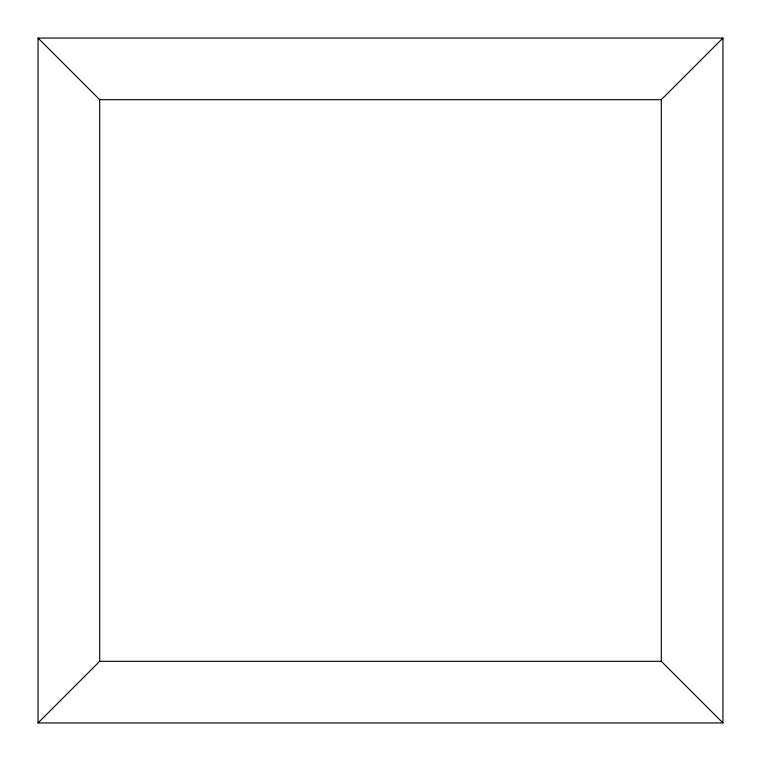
<?xml version="1.0" encoding="UTF-8"?>
<svg xmlns="http://www.w3.org/2000/svg" width="761" height="761" viewBox="0 0 761 761"><rect width="100%" height="100%" fill="white"/><g stroke="black" fill="none" stroke-linecap="round" stroke-linejoin="round"><path stroke-width="1.14" d="M38.05 722.95L99.691 661.309L661.309 661.309L722.95 722.95L38.05 722.95L38.05 38.05L722.95 38.05L722.95 722.95M38.05 38.05L99.691 99.691L661.309 99.691L722.95 38.05M661.309 99.691L661.309 661.309M99.691 99.691L99.691 661.309"/></g></svg>
